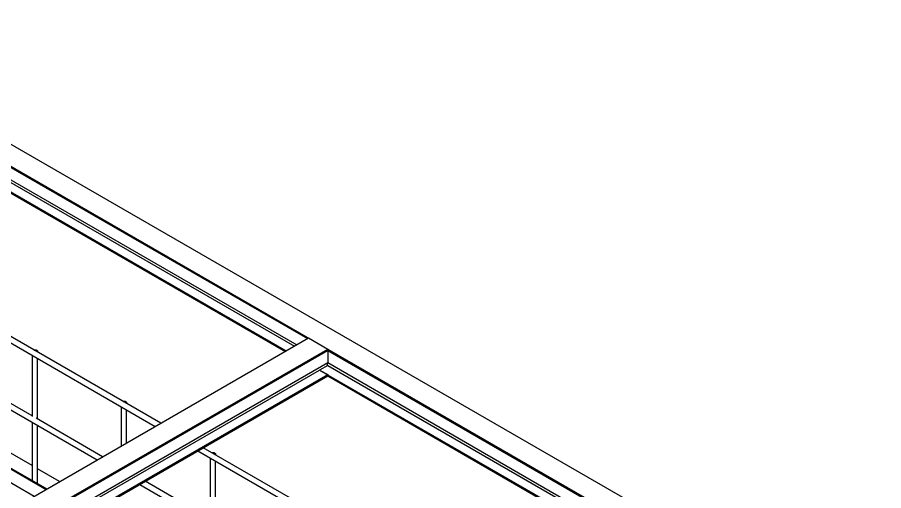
# Model space of a CAD drawing. Header units: inches. Extents: x -1490 to 2215, y -1057 to 1547.
# Drawn here: x 1852.5 to 2060.2, y 1429.4 to 1543 of the extents above; entities that cross this region are included whole.
import ezdxf

# ---------------------------------------------------------------- set-up
doc = ezdxf.new("R2010")
doc.units = ezdxf.units.IN
doc.header["$MEASUREMENT"] = 0

msp = doc.modelspace()

# ---------------------------------------------------------------- linework, layer by layer
at = {"color": 7, "linetype": 'Continuous', "lineweight": 25}
for p, q in [((1798.21, 1542.97), (2060.19, 1391.73)), ((1793.62, 1540.31), (2055.59, 1389.08)), ((1793.62, 1539.99), (1922.03, 1465.86)), ((1795.54, 1535.28), (1918.91, 1464.06)), ((1795.83, 1535.77), (1919.48, 1464.39)), ((1794.51, 1533.65), (1916.98, 1462.95)), ((1794.51, 1533.33), (1916.7, 1462.78)), ((1886.89, 1445.57), (1794.51, 1498.9)), ((1794.51, 1497.38), (1885.57, 1444.81)), ((1794.51, 1481.31), (1871.65, 1436.78)), ((1794.51, 1467.34), (1859.55, 1429.79)), ((1794.51, 1467.14), (1859.38, 1429.69)), ((1827.47, 1411.27), (1922.31, 1466.02)), ((1922.31, 1466.02), (1926.9, 1463.37)), ((1794.51, 1463.87), (1856.55, 1428.06)), ((1832.06, 1408.62), (1926.9, 1463.37)), ((1832.06, 1408.29), (1926.9, 1463.04)), ((1857.37, 1462.61), (1857.37, 1462.8)), ((1926.9, 1463.37), (1926.9, 1463.04)), ((1926.9, 1463.04), (2055.59, 1388.75)), ((1926.9, 1463.04), (1926.9, 1460.1)), ((1834.54, 1406.78), (1926.9, 1460.1)), ((1856.05, 1461.86), (1856.05, 1447.21)), ((1857.37, 1446.54), (1857.37, 1461.1)), ((1926.9, 1460.1), (2049.78, 1389.16)), ((1835.1, 1406.45), (1924.98, 1458.33)), ((1856.05, 1447.3), (1835.7, 1459.05)), ((1926.9, 1459.45), (1924.98, 1458.33)), ((1924.98, 1458.33), (2048.51, 1387.02)), ((1924.98, 1458.33), (1926.9, 1457.22)), ((1926.9, 1459.45), (2049.78, 1388.51)), ((1837.03, 1405.34), (1926.9, 1457.22)), ((1837.31, 1405.18), (1926.9, 1456.9)), ((1926.9, 1457.22), (1926.9, 1456.9)), ((1926.9, 1456.9), (2048.22, 1386.86)), ((1878.69, 1450.3), (1878.69, 1450.49)), ((1877.38, 1449.55), (1877.38, 1440.08)), ((1878.69, 1440.84), (1878.69, 1448.79)), ((1856.05, 1435.39), (1836.04, 1446.94)), ((1856.05, 1445.78), (1856.05, 1431.81)), ((1872.96, 1437.54), (1857.02, 1446.74)), ((1857.37, 1431.06), (1857.37, 1445.02)), ((2018.41, 1369.65), (1897.09, 1439.68)), ((1895.77, 1438.93), (2017.09, 1368.89)), ((1898.7, 1437.24), (1898.7, 1422.59)), ((1900.01, 1438), (1900.01, 1438.18)), ((1900.01, 1421.92), (1900.01, 1436.48)), ((1862.65, 1431.58), (1857.37, 1434.63)), ((1898.7, 1422.68), (1883.16, 1431.65)), ((1881.85, 1430.89), (2003.17, 1360.85))]:
    msp.add_line(p, q, dxfattribs=at)
at = {"color": 7, "linetype": 'Continuous', "lineweight": 25, "flags": 128}
for points in [[(1856.45, 1463.14), (1856.53, 1463.16), (1856.63, 1463.17), (1856.72, 1463.18), (1856.82, 1463.17), (1856.91, 1463.16), (1857, 1463.14), (1857.08, 1463.11), (1857.16, 1463.07), (1857.22, 1463.03), (1857.28, 1462.99), (1857.32, 1462.94), (1857.35, 1462.89), (1857.36, 1462.83), (1857.37, 1462.78), (1857.35, 1462.72), (1857.33, 1462.67), (1857.31, 1462.65)], [(1856.55, 1463.09), (1856.56, 1463.09), (1856.64, 1463.1), (1856.73, 1463.1), (1856.82, 1463.09), (1856.9, 1463.08), (1856.98, 1463.06), (1857.05, 1463.03), (1857.11, 1462.99), (1857.16, 1462.95), (1857.2, 1462.91), (1857.22, 1462.86), (1857.23, 1462.81), (1857.23, 1462.76), (1857.21, 1462.71), (1857.21, 1462.71)], [(1877.77, 1450.84), (1877.86, 1450.85), (1877.95, 1450.86), (1878.05, 1450.87), (1878.14, 1450.86), (1878.23, 1450.85), (1878.32, 1450.83), (1878.41, 1450.8), (1878.48, 1450.76), (1878.55, 1450.72), (1878.6, 1450.68), (1878.64, 1450.63), (1878.67, 1450.58), (1878.69, 1450.52), (1878.69, 1450.47), (1878.68, 1450.41), (1878.65, 1450.36), (1878.64, 1450.34)], [(1877.88, 1450.78), (1877.88, 1450.78), (1877.97, 1450.79), (1878.05, 1450.79), (1878.14, 1450.78), (1878.22, 1450.77), (1878.3, 1450.75), (1878.37, 1450.72), (1878.43, 1450.68), (1878.48, 1450.64), (1878.52, 1450.6), (1878.55, 1450.55), (1878.56, 1450.5), (1878.55, 1450.45), (1878.54, 1450.4), (1878.53, 1450.4)], [(1899.1, 1438.53), (1899.18, 1438.54), (1899.27, 1438.55), (1899.37, 1438.56), (1899.46, 1438.55), (1899.56, 1438.54), (1899.65, 1438.52), (1899.73, 1438.49), (1899.8, 1438.45), (1899.87, 1438.41), (1899.92, 1438.37), (1899.97, 1438.32), (1900, 1438.27), (1900.01, 1438.21), (1900.01, 1438.16), (1900, 1438.1), (1899.97, 1438.05), (1899.96, 1438.03)], [(1899.2, 1438.47), (1899.21, 1438.47), (1899.29, 1438.48), (1899.38, 1438.48), (1899.46, 1438.47), (1899.55, 1438.46), (1899.62, 1438.44), (1899.7, 1438.41), (1899.76, 1438.37), (1899.81, 1438.33), (1899.85, 1438.29), (1899.87, 1438.24), (1899.88, 1438.19), (1899.88, 1438.14), (1899.86, 1438.09), (1899.86, 1438.09)]]:
    msp.add_lwpolyline(points, dxfattribs=at)
at = {"color": 7, "linetype": 'Continuous', "lineweight": 25}
msp.add_ellipse((1927.19, 1459.94), major_axis=(0.283, 0.49), ratio=0.577335, start_param=1.570837, end_param=3.141633, dxfattribs=at)

doc.saveas('drawing.dxf')
